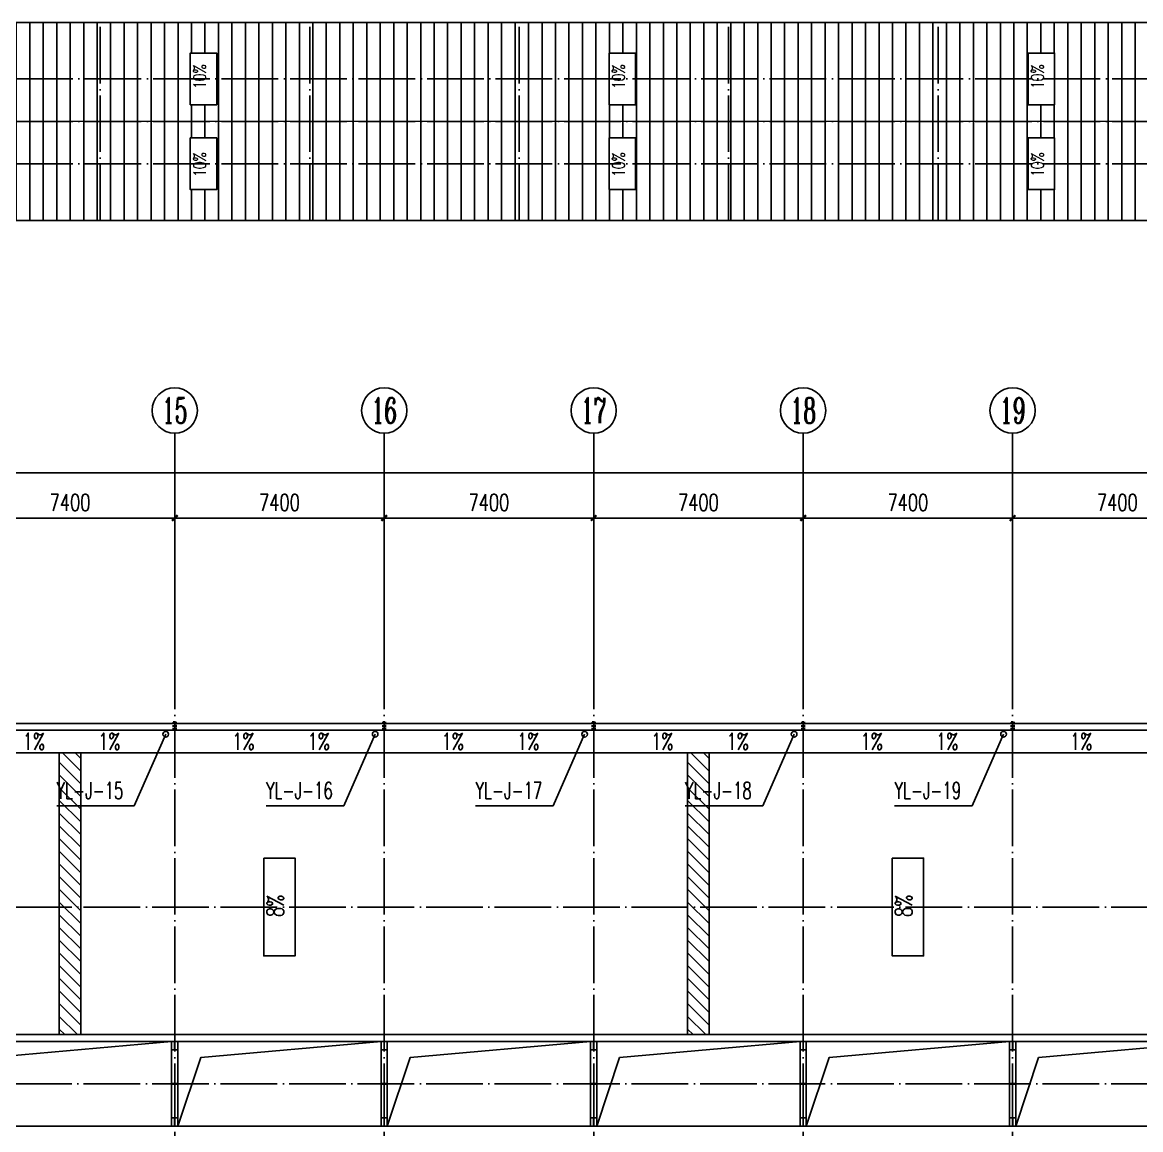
# Model space of a CAD drawing. Extents: x 13158459 to 15902229, y -1299598 to 28366.
# Drawn here: x 14014825 to 14054331, y -501363 to -462223 of the extents above; entities that cross this region are included whole.
import ezdxf
from ezdxf.enums import TextEntityAlignment as Align

# ---------------------------------------------------------------- set-up
doc = ezdxf.new("R2010")
doc.units = 0
doc.header["$LTSCALE"] = 1000
doc.header["$MEASUREMENT"] = 0
doc.linetypes.add('DASH', pattern=[0.35, 0.25, -0.1])
doc.linetypes.add('DOTE', pattern=[2.4200000000000004, 2, -0.2, 0.02, -0.2])
for name, color, linetype in [('AXIS', 3, 'Continuous'), ('AXIS_TEXT', 7, 'Continuous'), ('COLUMN', 2, 'Continuous'), ('DIM_SYMB', 3, 'Continuous'), ('DIM_雨水', 3, 'Continuous'), ('DOTE', 8, 'DOTE'), ('PUB_DIM', 3, 'Continuous'), ('PUB_TEXT', 7, 'Continuous'), ('TWT_TEXT', 7, 'Continuous'), ('VPIPE-雨水', 4, 'Continuous'), ('WALL-PARAPET', 6, 'Continuous'), ('填充', 251, 'Continuous'), ('采光带', 4, 'Continuous')]:
    doc.layers.add(name, color=color, linetype=linetype)
doc.styles.add('_TCH_AXIS', font='COMPLEX', dxfattribs={"bigfont": 'GBCBIG'})
doc.styles.add('_TCH_DIM', font='SIMPLEX', dxfattribs={"bigfont": 'GBCBIG'})
doc.styles.add('_TCH_DIM_T3', font='SIMPLEX', dxfattribs={"width": 0.7058823529411765, "bigfont": 'GBCBIG'})
doc.styles.add('_TWT_SERIAL', font='COMPLEX', dxfattribs={"width": 0.8, "height": 3, "bigfont": 'HZTXT'})
doc.styles.add('COMPLEX', font='COMPLEX')
doc.dimstyles.new('_TCH_ARCH&&200', dxfattribs={"dimtxt": 595, "dimasz": 200, "dimexe": 500, "dimexo": 600, "dimgap": 252.5, "dimtad": 1, "dimdec": 0, "dimzin": 0, "dimdsep": 46, "dimtxsty": '_TCH_DIM_T3', "dimblk": 'ARCHTICK', "dimcen": 0.09, "dimclrt": 7, "dimazin": 2, "dimtfac": 1, "dimtdec": 0, "dimtix": 1, "dimtmove": 2, "dimatfit": 3, "dimfxl": 0, "dimtolj": 1, "dimtzin": 0, "dimarcsym": 0})

# ---------------------------------------------------------------- blocks, each defined once
blk = doc.blocks.new('A$C0FCD69EC')
at = {"layer": 'COLUMN'}
blk.add_hatch(color=256, dxfattribs=at).paths.add_polyline_path([(299.999714444275, 180.0000497678993), (293.9997144443914, 180.0000497677538), (293.9997144441586, 94.00004976792843), (5.999714444275014, 94.00004976798664), (5.999714444391429, 180.0000497678702), (-0.0002855557249858975, 180.0000497678993), (-0.0002855557249858975, 4.976792843081057e-05), (5.999714444391429, 4.976781201548874e-05), (5.999714444275014, 86.0000497677247), (293.9997144445078, 86.00004976789933), (293.999714444275, 4.976769560016692e-05), (299.9997144443914, 4.976789932698011e-05)])
blk.add_lwpolyline([(299.9997144443914, 4.976789932698011e-05), (293.999714444275, 4.976766649633646e-05), (293.9997144443914, 86.00004976789933), (5.999714444391429, 86.0000497676665), (5.999714444391429, 4.976778291165829e-05), (-0.0002855556085705757, 4.976789932698011e-05), (-0.0002855556085705757, 180.0000497678993), (5.999714444391429, 180.0000497678993), (5.999714444391429, 94.00004976801574), (293.9997144443914, 94.00004976789933), (293.9997144443914, 180.0000497677829), (299.9997144443914, 180.0000497678993)], close=True, dxfattribs=at)
blk = doc.blocks.new('A$C22C4548D')
blk.add_line((0.0004046472022309899, 9.999955800594762), (300.0004046472022, 9.999955800594762))
blk.add_lwpolyline([(30.00040464720223, 19.99995580059476), (270.0004046472022, 19.99995580059476), (270.0004046472022, -4.419940523803234e-05), (30.00040464720223, -4.419940523803234e-05)], close=True)
blk = doc.blocks.new('_AXISO')
blk.add_circle((0, 0), 0.5)
at = {"layer": 'AXIS_TEXT', "style": 'COMPLEX', "width": 1.041666666666667}
blk.add_attdef('A', text='', height=0.56, dxfattribs=at).set_placement((-0.25, -0.28), (0.25, -0.28), align=Align.FIT)
blk = doc.blocks.new('_ArchTick')
at = {"color": 0, "linetype": 'ByBlock', "const_width": 0.4}
blk.add_lwpolyline([(-0.5, -0.5), (0.5, 0.5)], dxfattribs=at)
blk = doc.blocks.new('*D310')
at = {"layer": 'AXIS', "color": 0, "lineweight": -2}
for p, q in [((13916367.97687772, -484143.0729510067), (13916367.97687772, -477643.0729510067)), ((14079647.97687772, -484143.0729510067), (14079647.97687772, -477643.0729510067)), ((13916367.97687772, -478143.0729510067), (14079647.97687772, -478143.0729510067))]:
    blk.add_line(p, q, dxfattribs=at)
at = {"layer": 'Defpoints', "color": 0}
for p in [(14079647.97687772, -478143.0729510067), (13916367.97687772, -484743.0729510067), (14079647.97687772, -484743.0729510067)]:
    blk.add_point(p, dxfattribs=at)
at = {"layer": 'AXIS', "color": 0, "lineweight": -2, "xscale": 200, "yscale": 200, "zscale": 200, "rotation": 180}
blk.add_blockref('_ArchTick', (13916367.97687772, -478143.0729510067), dxfattribs=at)
at = {"layer": 'AXIS', "color": 0, "lineweight": -2, "xscale": 200, "yscale": 200, "zscale": 200}
blk.add_blockref('_ArchTick', (14079647.97687772, -478143.0729510067), dxfattribs=at)
at = {"layer": 'AXIS', "color": 7, "insert": (13998007.97687772, -477593.0729510067), "char_height": 595, "attachment_point": 5, "style": '_TCH_DIM_T3'}
blk.add_mtext('\\A1;163280', dxfattribs=at)
blk = doc.blocks.new('*D325')
at = {"layer": 'AXIS', "color": 0, "lineweight": -2}
for p, q in [((14012807.97687771, -484143.0729510067), (14012807.97687771, -479243.0729510067)), ((14020207.97687771, -484143.0729510067), (14020207.97687771, -479243.0729510067)), ((14012807.97687771, -479743.0729510067), (14020207.97687771, -479743.0729510067))]:
    blk.add_line(p, q, dxfattribs=at)
at = {"layer": 'Defpoints', "color": 0}
for p in [(14020207.97687771, -479743.0729510067), (14012807.97687771, -484743.0729510067), (14020207.97687771, -484743.0729510067)]:
    blk.add_point(p, dxfattribs=at)
at = {"layer": 'AXIS', "color": 0, "lineweight": -2, "xscale": 200, "yscale": 200, "zscale": 200, "rotation": 180}
blk.add_blockref('_ArchTick', (14012807.97687771, -479743.0729510067), dxfattribs=at)
at = {"layer": 'AXIS', "color": 0, "lineweight": -2, "xscale": 200, "yscale": 200, "zscale": 200}
blk.add_blockref('_ArchTick', (14020207.97687771, -479743.0729510067), dxfattribs=at)
at = {"layer": 'AXIS', "color": 7, "insert": (14016507.97687771, -479193.0729510067), "char_height": 595, "attachment_point": 5, "style": '_TCH_DIM_T3'}
blk.add_mtext('\\A1;7400', dxfattribs=at)
blk = doc.blocks.new('*D326')
at = {"layer": 'AXIS', "color": 0, "lineweight": -2}
for p, q in [((14020207.97687771, -484143.0729510067), (14020207.97687771, -479243.0729510067)), ((14027607.97687771, -484143.0729510067), (14027607.97687771, -479243.0729510067)), ((14020207.97687771, -479743.0729510067), (14027607.97687771, -479743.0729510067))]:
    blk.add_line(p, q, dxfattribs=at)
at = {"layer": 'Defpoints', "color": 0}
for p in [(14027607.97687771, -479743.0729510067), (14020207.97687771, -484743.0729510067), (14027607.97687771, -484743.0729510067)]:
    blk.add_point(p, dxfattribs=at)
at = {"layer": 'AXIS', "color": 0, "lineweight": -2, "xscale": 200, "yscale": 200, "zscale": 200, "rotation": 180}
blk.add_blockref('_ArchTick', (14020207.97687771, -479743.0729510067), dxfattribs=at)
at = {"layer": 'AXIS', "color": 0, "lineweight": -2, "xscale": 200, "yscale": 200, "zscale": 200}
blk.add_blockref('_ArchTick', (14027607.97687771, -479743.0729510067), dxfattribs=at)
at = {"layer": 'AXIS', "color": 7, "insert": (14023907.97687771, -479193.0729510067), "char_height": 595, "attachment_point": 5, "style": '_TCH_DIM_T3'}
blk.add_mtext('\\A1;7400', dxfattribs=at)
blk = doc.blocks.new('*D327')
at = {"layer": 'AXIS', "color": 0, "lineweight": -2}
for p, q in [((14027607.97687771, -484143.0729510067), (14027607.97687771, -479243.0729510067)), ((14035007.97687771, -484143.0729510067), (14035007.97687771, -479243.0729510067)), ((14027607.97687771, -479743.0729510067), (14035007.97687771, -479743.0729510067))]:
    blk.add_line(p, q, dxfattribs=at)
at = {"layer": 'Defpoints', "color": 0}
for p in [(14035007.97687771, -479743.0729510067), (14027607.97687771, -484743.0729510067), (14035007.97687771, -484743.0729510067)]:
    blk.add_point(p, dxfattribs=at)
at = {"layer": 'AXIS', "color": 0, "lineweight": -2, "xscale": 200, "yscale": 200, "zscale": 200, "rotation": 180}
blk.add_blockref('_ArchTick', (14027607.97687771, -479743.0729510067), dxfattribs=at)
at = {"layer": 'AXIS', "color": 0, "lineweight": -2, "xscale": 200, "yscale": 200, "zscale": 200}
blk.add_blockref('_ArchTick', (14035007.97687771, -479743.0729510067), dxfattribs=at)
at = {"layer": 'AXIS', "color": 7, "insert": (14031307.97687771, -479193.0729510067), "char_height": 595, "attachment_point": 5, "style": '_TCH_DIM_T3'}
blk.add_mtext('\\A1;7400', dxfattribs=at)
blk = doc.blocks.new('*D328')
at = {"layer": 'AXIS', "color": 0, "lineweight": -2}
for p, q in [((14035007.97687771, -484143.0729510067), (14035007.97687771, -479243.0729510067)), ((14042407.97687771, -484143.0729510067), (14042407.97687771, -479243.0729510067)), ((14035007.97687771, -479743.0729510067), (14042407.97687771, -479743.0729510067))]:
    blk.add_line(p, q, dxfattribs=at)
at = {"layer": 'Defpoints', "color": 0}
for p in [(14042407.97687771, -479743.0729510067), (14035007.97687771, -484743.0729510067), (14042407.97687771, -484743.0729510067)]:
    blk.add_point(p, dxfattribs=at)
at = {"layer": 'AXIS', "color": 0, "lineweight": -2, "xscale": 200, "yscale": 200, "zscale": 200, "rotation": 180}
blk.add_blockref('_ArchTick', (14035007.97687771, -479743.0729510067), dxfattribs=at)
at = {"layer": 'AXIS', "color": 0, "lineweight": -2, "xscale": 200, "yscale": 200, "zscale": 200}
blk.add_blockref('_ArchTick', (14042407.97687771, -479743.0729510067), dxfattribs=at)
at = {"layer": 'AXIS', "color": 7, "insert": (14038707.97687771, -479193.0729510067), "char_height": 595, "attachment_point": 5, "style": '_TCH_DIM_T3'}
blk.add_mtext('\\A1;7400', dxfattribs=at)
blk = doc.blocks.new('*D329')
at = {"layer": 'AXIS', "color": 0, "lineweight": -2}
for p, q in [((14042407.97687771, -484143.0729510067), (14042407.97687771, -479243.0729510067)), ((14049807.97687771, -484143.0729510067), (14049807.97687771, -479243.0729510067)), ((14042407.97687771, -479743.0729510067), (14049807.97687771, -479743.0729510067))]:
    blk.add_line(p, q, dxfattribs=at)
at = {"layer": 'Defpoints', "color": 0}
for p in [(14049807.97687771, -479743.0729510067), (14042407.97687771, -484743.0729510067), (14049807.97687771, -484743.0729510067)]:
    blk.add_point(p, dxfattribs=at)
at = {"layer": 'AXIS', "color": 0, "lineweight": -2, "xscale": 200, "yscale": 200, "zscale": 200, "rotation": 180}
blk.add_blockref('_ArchTick', (14042407.97687771, -479743.0729510067), dxfattribs=at)
at = {"layer": 'AXIS', "color": 0, "lineweight": -2, "xscale": 200, "yscale": 200, "zscale": 200}
blk.add_blockref('_ArchTick', (14049807.97687771, -479743.0729510067), dxfattribs=at)
at = {"layer": 'AXIS', "color": 7, "insert": (14046107.97687771, -479193.0729510067), "char_height": 595, "attachment_point": 5, "style": '_TCH_DIM_T3'}
blk.add_mtext('\\A1;7400', dxfattribs=at)
blk = doc.blocks.new('*D330')
at = {"layer": 'AXIS', "color": 0, "lineweight": -2}
for p, q in [((14049807.97687771, -484143.0729510067), (14049807.97687771, -479243.0729510067)), ((14057207.97687771, -484143.0729510067), (14057207.97687771, -479243.0729510067)), ((14049807.97687771, -479743.0729510067), (14057207.97687771, -479743.0729510067))]:
    blk.add_line(p, q, dxfattribs=at)
at = {"layer": 'Defpoints', "color": 0}
for p in [(14057207.97687771, -479743.0729510067), (14049807.97687771, -484743.0729510067), (14057207.97687771, -484743.0729510067)]:
    blk.add_point(p, dxfattribs=at)
at = {"layer": 'AXIS', "color": 0, "lineweight": -2, "xscale": 200, "yscale": 200, "zscale": 200, "rotation": 180}
blk.add_blockref('_ArchTick', (14049807.97687771, -479743.0729510067), dxfattribs=at)
at = {"layer": 'AXIS', "color": 0, "lineweight": -2, "xscale": 200, "yscale": 200, "zscale": 200}
blk.add_blockref('_ArchTick', (14057207.97687771, -479743.0729510067), dxfattribs=at)
at = {"layer": 'AXIS', "color": 7, "insert": (14053507.97687771, -479193.0729510067), "char_height": 595, "attachment_point": 5, "style": '_TCH_DIM_T3'}
blk.add_mtext('\\A1;7400', dxfattribs=at)

msp = doc.modelspace()

# ---------------------------------------------------------------- hatches: boundary and pattern name
at = {"layer": '填充', "ltscale": 0.5}
h = msp.add_hatch(dxfattribs=at)
h.set_pattern_fill('ANSI31', color=256, scale=300, angle=45, style=0)
h.set_pattern_definition([(90, (0, 0), (-476.25, 8.526512829121202e-14), [])])
h.paths.add_polyline_path([(14077105.02399006, -462222.9080084783), (13928445.02399006, -462222.9080084783), (13928445.02399006, -465722.9080084783), (14077105.02399006, -465722.9080084783)])
h.paths.add_polyline_path([(13977291.52399007, -465135.4080084823), (13976358.52399007, -465135.4080084823), (13976358.52399007, -463310.4080084823), (13977291.52399007, -463310.4080084823)], flags=16)
h.paths.add_polyline_path([(13991158.52399006, -463310.4080084823), (13992091.52399006, -463310.4080084823), (13992091.52399006, -465135.4080084823), (13991158.52399006, -465135.4080084823)], flags=16)
h.paths.add_polyline_path([(13962491.52399007, -465135.4080084823), (13961558.52399007, -465135.4080084823), (13961558.52399007, -463310.4080084823), (13962491.52399007, -463310.4080084823)], flags=16)
h.paths.add_polyline_path([(14005958.52399006, -463310.4080084823), (14006891.52399006, -463310.4080084823), (14006891.52399006, -465135.4080084823), (14005958.52399006, -465135.4080084823)], flags=16)
h.paths.add_polyline_path([(13947691.52399007, -465135.4080084823), (13946758.52399007, -465135.4080084823), (13946758.52399007, -463310.4080084823), (13947691.52399007, -463310.4080084823)], flags=16)
h.paths.add_polyline_path([(14020758.52399007, -463310.4080084823), (14021691.52399007, -463310.4080084823), (14021691.52399007, -465135.4080084823), (14020758.52399007, -465135.4080084823)], flags=16)
h.paths.add_polyline_path([(13932891.52399007, -465135.4080084823), (13931958.52399007, -465135.4080084823), (13931958.52399007, -463310.4080084823), (13932891.52399007, -463310.4080084823)], flags=16)
h.paths.add_polyline_path([(14035558.52399007, -463310.4080084823), (14036491.52399007, -463310.4080084823), (14036491.52399007, -465135.4080084823), (14035558.52399007, -465135.4080084823)], flags=16)
h.paths.add_polyline_path([(14050358.52399006, -463310.4080084823), (14051291.52399006, -463310.4080084823), (14051291.52399006, -465135.4080084823), (14050358.52399006, -465135.4080084823)], flags=16)
h.paths.add_polyline_path([(14065158.52399006, -463310.4080084823), (14066091.52399006, -463310.4080084823), (14066091.52399006, -465135.4080084823), (14065158.52399006, -465135.4080084823)], flags=16)
h.paths.add_polyline_path([(14077105.02399006, -465722.9080084783), (13928445.02399006, -465722.9080084783), (13928445.02399006, -469222.9080084783), (14077105.02399006, -469222.9080084783)])
h.paths.add_polyline_path([(13977291.52399007, -468135.4080084292), (13976358.52399007, -468135.4080084292), (13976358.52399007, -466310.4080084292), (13977291.52399007, -466310.4080084292)], flags=16)
h.paths.add_polyline_path([(13991158.52399006, -466310.4080084292), (13992091.52399006, -466310.4080084292), (13992091.52399006, -468135.4080084292), (13991158.52399006, -468135.4080084292)], flags=16)
h.paths.add_polyline_path([(13962491.52399007, -468135.4080084292), (13961558.52399007, -468135.4080084292), (13961558.52399007, -466310.4080084292), (13962491.52399007, -466310.4080084292)], flags=16)
h.paths.add_polyline_path([(14005958.52399006, -466310.4080084292), (14006891.52399006, -466310.4080084292), (14006891.52399006, -468135.4080084292), (14005958.52399006, -468135.4080084292)], flags=16)
h.paths.add_polyline_path([(13947691.52399007, -468135.4080084292), (13946758.52399007, -468135.4080084292), (13946758.52399007, -466310.4080084292), (13947691.52399007, -466310.4080084292)], flags=16)
h.paths.add_polyline_path([(14020758.52399007, -466310.4080084292), (14021691.52399007, -466310.4080084292), (14021691.52399007, -468135.4080084292), (14020758.52399007, -468135.4080084292)], flags=16)
h.paths.add_polyline_path([(13932891.52399007, -468135.4080084292), (13931958.52399007, -468135.4080084292), (13931958.52399007, -466310.4080084292), (13932891.52399007, -466310.4080084292)], flags=16)
h.paths.add_polyline_path([(14035558.52399007, -466310.4080084292), (14036491.52399007, -466310.4080084292), (14036491.52399007, -468135.4080084292), (14035558.52399007, -468135.4080084292)], flags=16)
h.paths.add_polyline_path([(14050358.52399006, -466310.4080084292), (14051291.52399006, -466310.4080084292), (14051291.52399006, -468135.4080084292), (14050358.52399006, -468135.4080084292)], flags=16)
h.paths.add_polyline_path([(14065158.52399006, -466310.4080084292), (14066091.52399006, -466310.4080084292), (14066091.52399006, -468135.4080084292), (14065158.52399006, -468135.4080084292)], flags=16)
h.paths.add_polyline_path([(13977023.54460426, -464685.4705084839), (13977023.54460426, -463652.3455084839), (13976354.16960426, -463652.3455084856), (13976354.16960426, -464685.4705084856)], flags=24)
h.paths.add_polyline_path([(13962223.54460426, -464685.4705084839), (13962223.54460426, -463652.3455084839), (13961554.16960426, -463652.3455084856), (13961554.16960426, -464685.4705084856)], flags=24)
h.paths.add_polyline_path([(13991823.54460425, -464685.4705084839), (13991823.54460425, -463652.3455084839), (13991154.16960425, -463652.3455084856), (13991154.16960425, -464685.4705084856)], flags=24)
h.paths.add_polyline_path([(14006623.54460426, -464685.4705084839), (14006623.54460425, -463652.3455084839), (14005954.16960425, -463652.3455084856), (14005954.16960426, -464685.4705084856)], flags=24)
h.paths.add_polyline_path([(13977023.54460426, -467793.4705084267), (13977023.54460426, -466760.3455084267), (13976354.16960426, -466760.345508425), (13976354.16960426, -467793.470508425)], flags=24)
h.paths.add_polyline_path([(13962223.54460425, -467793.4705084267), (13962223.54460426, -466760.3455084267), (13961554.16960426, -466760.345508425), (13961554.16960425, -467793.470508425)], flags=24)
h.paths.add_polyline_path([(13991823.54460425, -467793.4705084267), (13991823.54460425, -466760.3455084267), (13991154.16960425, -466760.345508425), (13991154.16960425, -467793.470508425)], flags=24)
h.paths.add_polyline_path([(14006623.54460425, -467793.4705084267), (14006623.54460425, -466760.3455084267), (14005954.16960425, -466760.345508425), (14005954.16960425, -467793.470508425)], flags=24)
at = {"layer": '采光带'}
h = msp.add_hatch(dxfattribs=at)
h.set_pattern_fill('ANSI31', color=8, scale=200, style=0)
h.set_pattern_definition([(315, (4969939.135873653, -722835.2449354457), (-224.5064030267288, -224.5064030267288), [])])
h.paths.add_polyline_path([(14016887.97687771, -488043.0729510079), (14016887.97687771, -498003.0729510344), (14016127.97687771, -498003.0729510344), (14016127.97687771, -488043.0729510079)])
h = msp.add_hatch(dxfattribs=at)
h.set_pattern_fill('ANSI31', color=8, scale=200, style=0)
h.set_pattern_definition([(315, (4992139.135873653, -722835.2449354457), (-224.5064030267288, -224.5064030267288), [])])
h.paths.add_polyline_path([(14039087.97687771, -488043.0729510079), (14039087.97687771, -498003.0729510344), (14038327.97687771, -498003.0729510344), (14038327.97687771, -488043.0729510079)])

# ---------------------------------------------------------------- linework, layer by layer
at = {"ltscale": 0.5}
msp.add_line((13916607.97687771, -488043.0729510072), (14079407.97687771, -488043.0729510065), dxfattribs=at)
for points in [[(13928445.02399006, -469222.9080084783), (14077105.02399006, -469222.9080084783), (14077105.02399006, -462222.9080084783), (13928445.02399006, -462222.9080084783)], [(14023354.04857262, -491764.571485016), (14024461.90518281, -491764.571485016), (14024461.90518281, -495221.5744169974), (14023354.04857262, -495221.5744169974)], [(14045554.04857262, -491764.571485016), (14046661.90518281, -491764.571485016), (14046661.90518281, -495221.5744169974), (14045554.04857262, -495221.5744169974)], [(14020097.97687771, -501243.0729510067), (14020097.97687771, -498243.0729510318), (14020317.97687771, -498243.0729510318), (14020317.97687771, -501243.0729510067)], [(14027497.97687771, -501243.0729510067), (14027497.97687771, -498243.0729510318), (14027717.97687771, -498243.0729510318), (14027717.97687771, -501243.0729510067)], [(14034897.97687771, -501243.0729510067), (14034897.97687771, -498243.0729510318), (14035117.97687771, -498243.0729510318), (14035117.97687771, -501243.0729510067)], [(14042297.97687771, -501243.0729510067), (14042297.97687771, -498243.0729510318), (14042517.97687771, -498243.0729510318), (14042517.97687771, -501243.0729510067)], [(14049697.97687771, -501243.0729510067), (14049697.97687771, -498243.0729510318), (14049917.97687771, -498243.0729510318), (14049917.97687771, -501243.0729510067)]]:
    msp.add_lwpolyline(points, close=True)
for points in [[(14021691.52399007, -465135.4080084823), (14020758.52399007, -465135.4080084823), (14020758.52399007, -463310.4080084823), (14021691.52399007, -463310.4080084823)], [(14036491.52399007, -465135.4080084823), (14035558.52399007, -465135.4080084823), (14035558.52399007, -463310.4080084823), (14036491.52399007, -463310.4080084823)], [(14051291.52399006, -465135.4080084823), (14050358.52399006, -465135.4080084823), (14050358.52399006, -463310.4080084823), (14051291.52399006, -463310.4080084823)], [(14021691.52399007, -466310.4080084292), (14020758.52399007, -466310.4080084292), (14020758.52399007, -468135.4080084292), (14021691.52399007, -468135.4080084292)], [(14036491.52399007, -466310.4080084292), (14035558.52399007, -466310.4080084292), (14035558.52399007, -468135.4080084292), (14036491.52399007, -468135.4080084292)], [(14051291.52399006, -466310.4080084292), (14050358.52399006, -466310.4080084292), (14050358.52399006, -468135.4080084292), (14051291.52399006, -468135.4080084292)], [(13916367.97687771, -487003.0729510067), (14079647.97687771, -487003.0729510067), (14079647.97687771, -537483.0729510067), (13916367.97687771, -537483.0729510067)], [(13916607.97687771, -487243.0729510067), (14079407.97687771, -487243.0729510067), (14079407.97687771, -537243.0729510067), (13916607.97687771, -537243.0729510067)]]:
    msp.add_lwpolyline(points, close=True, dxfattribs=at)
at = {"ltscale": 0.5, "const_width": 50}
msp.add_lwpolyline([(13928445.02399006, -465722.9080084783), (14077105.02399006, -465722.9080084783)], dxfattribs=at)
at = {"linetype": 'DASH', "ltscale": 0.3}
for points in [[(14020257.97687771, -487243.0729510074), (14020157.97687771, -487243.0729510076), (14020157.97687771, -486943.0729510076), (14020257.97687771, -486943.0729510074)], [(14027657.97687771, -487243.0729510074), (14027557.97687771, -487243.0729510076), (14027557.97687771, -486943.0729510076), (14027657.97687771, -486943.0729510074)], [(14035057.97687771, -487243.0729510074), (14034957.97687771, -487243.0729510076), (14034957.97687771, -486943.0729510076), (14035057.97687771, -486943.0729510074)], [(14042457.97687771, -487243.0729510074), (14042357.97687771, -487243.0729510076), (14042357.97687771, -486943.0729510076), (14042457.97687771, -486943.0729510074)], [(14049857.97687771, -487243.0729510074), (14049757.97687771, -487243.0729510076), (14049757.97687771, -486943.0729510076), (14049857.97687771, -486943.0729510074)]]:
    msp.add_lwpolyline(points, close=True, dxfattribs=at)
for points in [[(14020097.97687771, -498243.0729510318), (14013723.91033332, -498813.7456850566), (14012917.97687771, -501243.0732106345)], [(14027497.97687771, -498243.0729510318), (14021123.91033332, -498813.7456850566), (14020317.97687771, -501243.0732106345)], [(14034897.97687771, -498243.0729510318), (14028523.91033332, -498813.7456850566), (14027717.97687771, -501243.0732106345)], [(14042297.97687771, -498243.0729510318), (14035923.91033332, -498813.7456850566), (14035117.97687771, -501243.0732106345)], [(14049697.97687771, -498243.0729510318), (14043323.91033332, -498813.7456850566), (14042517.97687771, -501243.0732106345)], [(14057097.97687771, -498243.0729510318), (14050723.91033332, -498813.7456850566), (14049917.97687771, -501243.0732106345)]]:
    msp.add_lwpolyline(points)
at = {"layer": 'AXIS'}
for p, q in [((14020207.97687771, -484743.0729510067), (14020207.97687771, -476743.0729510067)), ((14027607.97687771, -484743.0729510067), (14027607.97687771, -476743.0729510067)), ((14035007.97687771, -484743.0729510067), (14035007.97687771, -476743.0729510067)), ((14042407.97687771, -484743.0729510067), (14042407.97687771, -476743.0729510067)), ((14049807.97687771, -484743.0729510067), (14049807.97687771, -476743.0729510067))]:
    msp.add_line(p, q, dxfattribs=at)
at = {"layer": 'DIM_SYMB'}
for points in [[(14021469.48210426, -464918.908008486, 0, 0, 0), (14021469.48210426, -463868.9080084823, 120, 0, 0), (14021469.48210425, -463418.9080084823, 0, 0, 0)], [(14036269.48210426, -464918.908008486, 0, 0, 0), (14036269.48210426, -463868.9080084823, 120, 0, 0), (14036269.48210425, -463418.9080084823, 0, 0, 0)], [(14051069.48210426, -464918.908008486, 0, 0, 0), (14051069.48210425, -463868.9080084823, 120, 0, 0), (14051069.48210425, -463418.9080084823, 0, 0, 0)], [(14021469.48210426, -466526.9080084255, 0, 0, 0), (14021469.48210426, -467576.9080084292, 120, 0, 0), (14021469.48210425, -468026.9080084292, 0, 0, 0)], [(14036269.48210426, -466526.9080084255, 0, 0, 0), (14036269.48210426, -467576.9080084292, 120, 0, 0), (14036269.48210425, -468026.9080084292, 0, 0, 0)], [(14051069.48210426, -466526.9080084255, 0, 0, 0), (14051069.48210425, -467576.9080084292, 120, 0, 0), (14051069.48210425, -468026.9080084292, 0, 0, 0)], [(14018390.39612624, -487643.0729510074, 0, 0, 0), (14019305.30122294, -487643.0729510074, 160, 0, 0), (14019905.30122294, -487643.0729510074, 0, 0, 0)], [(14022025.56431443, -487643.0729510074, 0, 0, 0), (14021110.65921774, -487643.0729510074, 160, 0, 0), (14020510.65921774, -487643.0729510074, 0, 0, 0)], [(14025790.39612624, -487643.0729510074, 0, 0, 0), (14026705.30122294, -487643.0729510074, 160, 0, 0), (14027305.30122294, -487643.0729510074, 0, 0, 0)], [(14029425.56431443, -487643.0729510074, 0, 0, 0), (14028510.65921774, -487643.0729510074, 160, 0, 0), (14027910.65921774, -487643.0729510074, 0, 0, 0)], [(14033190.39612624, -487643.0729510074, 0, 0, 0), (14034105.30122294, -487643.0729510074, 160, 0, 0), (14034705.30122294, -487643.0729510074, 0, 0, 0)], [(14036825.56431443, -487643.0729510074, 0, 0, 0), (14035910.65921774, -487643.0729510074, 160, 0, 0), (14035310.65921774, -487643.0729510074, 0, 0, 0)], [(14040590.39612624, -487643.0729510074, 0, 0, 0), (14041505.30122294, -487643.0729510074, 160, 0, 0), (14042105.30122294, -487643.0729510074, 0, 0, 0)], [(14044225.56431443, -487643.0729510074, 0, 0, 0), (14043310.65921774, -487643.0729510074, 160, 0, 0), (14042710.65921774, -487643.0729510074, 0, 0, 0)], [(14047990.39612624, -487643.0729510074, 0, 0, 0), (14048905.30122294, -487643.0729510074, 160, 0, 0), (14049505.30122294, -487643.0729510074, 0, 0, 0)], [(14051625.56431443, -487643.0729510074, 0, 0, 0), (14050710.65921774, -487643.0729510074, 160, 0, 0), (14050110.65921774, -487643.0729510074, 0, 0, 0)]]:
    msp.add_lwpolyline(points, format="xyseb", dxfattribs=at)
at = {"layer": 'DIM_雨水'}
for p, q in [((14019888.44922689, -487387.1305544805), (14018778.3548545, -489915.4953056631)), ((14027288.44922689, -487387.1305544897), (14026178.3548545, -489915.4953056722)), ((14034688.44922689, -487387.1305544988), (14033578.3548545, -489915.4953056814)), ((14042088.44922689, -487387.130554508), (14040978.3548545, -489915.4953056906)), ((14049488.44922689, -487387.1305545171), (14048378.3548545, -489915.4953056996)), ((14018778.3548545, -489915.4953056631), (14016037.50389175, -489915.4953056631)), ((14026178.3548545, -489915.4953056722), (14023437.50389175, -489915.4953056722)), ((14033578.3548545, -489915.4953056814), (14030837.50389175, -489915.4953056814)), ((14040978.3548545, -489915.4953056906), (14038237.50389175, -489915.4953056906)), ((14048378.3548545, -489915.4953056996), (14045637.50389175, -489915.4953056996))]:
    msp.add_line(p, q, dxfattribs=at)
at = {"layer": 'DOTE'}
for p, q in [((14017575.02399006, -469222.9080084783), (14017575.02399006, -462222.9080084783)), ((14024975.02399006, -469222.9080084783), (14024975.02399006, -462222.9080084783)), ((14032375.02399006, -469222.9080084783), (14032375.02399006, -462222.9080084783)), ((14039775.02399006, -469222.9080084783), (14039775.02399006, -462222.9080084783)), ((14047175.02399006, -469222.9080084783), (14047175.02399006, -462222.9080084783)), ((14077105.02399006, -464222.9080084823), (13928445.02399006, -464222.9080084823)), ((14077105.02399006, -465722.9080084558), (13928445.02399006, -465722.9080084558)), ((14077105.02399006, -467222.9080084802), (13928445.02399006, -467222.9080084802)), ((14020207.97687771, -539743.0729510067), (14020207.97687771, -484743.0729510067)), ((14027607.97687771, -539743.0729510067), (14027607.97687771, -484743.0729510067)), ((14035007.97687771, -539743.0729510067), (14035007.97687771, -484743.0729510067)), ((14042407.97687771, -539743.0729510067), (14042407.97687771, -484743.0729510067)), ((14049807.97687771, -539743.0729510067), (14049807.97687771, -484743.0729510067)), ((14081907.97687771, -487243.0729510067), (13914107.97687771, -487243.0729510067)), ((14081907.97687771, -493493.0729510067), (13914107.97687771, -493493.0729510067)), ((14081907.97687771, -498243.0729510332), (13914107.97687771, -498243.0729510332)), ((14081907.97687771, -499743.0729510067), (13914107.97687771, -499743.0729510067)), ((14081907.97687771, -501243.0729510312), (13914107.97687771, -501243.0729510312))]:
    msp.add_line(p, q, dxfattribs=at)
at = {"layer": 'PUB_DIM'}
for points in [[(14024270.19745778, -494718.0729510062, 0, 0, 0), (14024270.19745778, -492818.0729510062, 160, 0, 0), (14024270.19745778, -492218.0729510062, 0, 0, 0)], [(14046470.19745778, -494718.0729510062, 0, 0, 0), (14046470.19745778, -492818.0729510062, 160, 0, 0), (14046470.19745778, -492218.0729510062, 0, 0, 0)]]:
    msp.add_lwpolyline(points, format="xyseb", dxfattribs=at)
at = {"layer": 'VPIPE-雨水', "linetype": 'Continuous'}
for centre in [(14019888.44922689, -487387.1305544805), (14027288.44922689, -487387.1305544897), (14034688.44922689, -487387.1305544988), (14042088.44922689, -487387.130554508), (14049488.44922689, -487387.1305545171)]:
    msp.add_circle(centre, 100, dxfattribs=at)
at = {"layer": 'WALL-PARAPET'}
for p, q in [((14072097.97687798, -498003.0729510288), (13923917.97687768, -498003.0729510291)), ((14072097.97687744, -498243.0729510353), (13923917.97687801, -498243.0729510356)), ((14072097.97687744, -501243.072951027), (13923917.97687801, -501243.0729510267))]:
    msp.add_line(p, q, dxfattribs=at)
at = {"layer": '采光带', "color": 8}
for points in [[(14016887.97687771, -488043.0729510079), (14016887.97687771, -498003.0729510344), (14016127.97687771, -498003.0729510344), (14016127.97687771, -488043.0729510079)], [(14039087.97687771, -488043.0729510079), (14039087.97687771, -498003.0729510344), (14038327.97687771, -498003.0729510344), (14038327.97687771, -488043.0729510079)]]:
    msp.add_lwpolyline(points, close=True, dxfattribs=at)

# ---------------------------------------------------------------- block references
for p in [(14020053.88112025, -499753.0729068073), (14027453.88112025, -499753.0729068073), (14034853.88112025, -499753.0729068073), (14042253.88112025, -499753.0729068073), (14049653.88112025, -499753.0729068073)]:
    msp.add_blockref('A$C22C4548D', p)
at = {"layer": 'AXIS'}
ref = msp.add_blockref('_AXISO', (14020207.97687771, -475943.0729510067), dxfattribs=dict(at, xscale=1600, yscale=1600, zscale=1600))
ref.add_attrib('A', '15', dxfattribs={"layer": 'AXIS_TEXT', "ltscale": 0.5, "height": 905.0966799187809, "style": '_TCH_AXIS', "width": 0.7241379310342326}).set_placement((14019755.42853775, -476395.6212909661), (14020660.52521767, -476395.6212909661), align=Align.FIT)
ref = msp.add_blockref('_AXISO', (14027607.97687771, -475943.0729510067), dxfattribs=dict(at, xscale=1600, yscale=1600, zscale=1600))
ref.add_attrib('A', '16', dxfattribs={"layer": 'AXIS_TEXT', "ltscale": 0.5, "height": 905.0966799187809, "style": '_TCH_AXIS', "width": 0.7241379310342323}).set_placement((14027155.42853775, -476395.6212909661), (14028060.52521767, -476395.6212909661), align=Align.FIT)
ref = msp.add_blockref('_AXISO', (14035007.97687771, -475943.0729510067), dxfattribs=dict(at, xscale=1600, yscale=1600, zscale=1600))
ref.add_attrib('A', '17', dxfattribs={"layer": 'AXIS_TEXT', "ltscale": 0.5, "height": 905.0966799187809, "style": '_TCH_AXIS', "width": 0.7241379310342325}).set_placement((14034555.42853775, -476395.6212909661), (14035460.52521767, -476395.6212909661), align=Align.FIT)
ref = msp.add_blockref('_AXISO', (14042407.97687771, -475943.0729510067), dxfattribs=dict(at, xscale=1600, yscale=1600, zscale=1600))
ref.add_attrib('A', '18', dxfattribs={"layer": 'AXIS_TEXT', "ltscale": 0.5, "height": 905.0966799187809, "style": '_TCH_AXIS', "width": 0.7241379310342325}).set_placement((14041955.42853775, -476395.6212909661), (14042860.52521767, -476395.6212909661), align=Align.FIT)
ref = msp.add_blockref('_AXISO', (14049807.97687771, -475943.0729510067), dxfattribs=dict(at, xscale=1600, yscale=1600, zscale=1600))
ref.add_attrib('A', '19', dxfattribs={"layer": 'AXIS_TEXT', "ltscale": 0.5, "height": 905.0966799187809, "style": '_TCH_AXIS', "width": 0.7241379310342323}).set_placement((14049355.42853775, -476395.6212909661), (14050260.52521767, -476395.6212909661), align=Align.FIT)
at = {"layer": 'COLUMN', "xscale": -1, "rotation": 270}
for p in [(14020117.97682794, -498543.0726654734), (14027517.97682794, -498543.0726654734), (14034917.97682794, -498543.0726654734), (14042317.97682794, -498543.0726654734), (14049717.97682794, -498543.0726654734), (14020117.97682794, -501243.0726654483), (14027517.97682794, -501243.0726654483), (14034917.97682794, -501243.0726654483), (14042317.97682794, -501243.0726654483), (14049717.97682794, -501243.0726654483)]:
    msp.add_blockref('A$C0FCD69EC', p, dxfattribs=at)

# ---------------------------------------------------------------- texts
at = {"layer": 'PUB_TEXT', "style": '_TCH_DIM', "width": 0.7058823529411765}
for s, height, rotation, p in [('10%%%', 446.25, 90.00000000014231, (14021311.98210426, -464573.9080084842)), ('10%%%', 446.25, 90.00000000014231, (14036111.98210426, -464573.9080084842)), ('10%%%', 446.25, 90.00000000014231, (14050911.98210425, -464573.9080084842)), ('10%%%', 446.25, 89.9999999998577, (14021311.98210426, -467681.9080084264)), ('10%%%', 446.25, 89.9999999998577, (14036111.98210426, -467681.9080084264)), ('10%%%', 446.25, 89.9999999998577, (14050911.98210425, -467681.9080084264)), ('8%', 595, 90, (14024060.19745778, -493848.0729510058)), ('8%', 595, 90, (14046260.19745778, -493848.0729510058))]:
    msp.add_text(s, height=height, rotation=rotation, dxfattribs=at).set_placement(p)
for p in [(14014835.56431443, -487940.5729510074), (14017500.39612624, -487940.5729510074), (14022235.56431443, -487940.5729510074), (14024900.39612624, -487940.5729510074), (14029635.56431443, -487940.5729510074), (14032300.39612624, -487940.5729510074), (14037035.56431443, -487940.5729510074), (14039700.39612624, -487940.5729510074), (14044435.56431443, -487940.5729510074), (14047100.39612624, -487940.5729510074), (14051835.56431443, -487940.5729510074)]:
    msp.add_text('1%%%', height=595, dxfattribs=at).set_placement(p)
at = {"layer": 'TWT_TEXT', "style": '_TWT_SERIAL', "width": 0.6400000000000001}
for s, p in [('YL-J-15', (14016037.50389175, -489675.4953056631)), ('YL-J-16', (14023437.50389175, -489675.4953056722)), ('YL-J-17', (14030837.50389175, -489675.4953056814)), ('YL-J-18', (14038237.50389175, -489675.4953056906)), ('YL-J-19', (14045637.50389175, -489675.4953056996))]:
    msp.add_text(s, height=600, dxfattribs=at).set_placement(p)

# ---------------------------------------------------------------- dimensions: what is measured, and where the dimension line sits
at = {"layer": 'AXIS'}
for p1, p2, distance, text, picture, middle in [((13916367.97687772, -484743.0729510067), (14079647.97687772, -484743.0729510067), 6600, '163280', '*D310', (13998007.97687772, -477593.0729510067)), ((14012807.97687771, -484743.0729510067), (14020207.97687771, -484743.0729510067), 5000, '7400', '*D325', (14016507.97687771, -479193.0729510067)), ((14020207.97687771, -484743.0729510067), (14027607.97687771, -484743.0729510067), 5000, '7400', '*D326', (14023907.97687771, -479193.0729510067)), ((14027607.97687771, -484743.0729510067), (14035007.97687771, -484743.0729510067), 5000, '7400', '*D327', (14031307.97687771, -479193.0729510067)), ((14035007.97687771, -484743.0729510067), (14042407.97687771, -484743.0729510067), 5000, '7400', '*D328', (14038707.97687771, -479193.0729510067)), ((14042407.97687771, -484743.0729510067), (14049807.97687771, -484743.0729510067), 5000, '7400', '*D329', (14046107.97687771, -479193.0729510067)), ((14049807.97687771, -484743.0729510067), (14057207.97687771, -484743.0729510067), 5000, '7400', '*D330', (14053507.97687771, -479193.0729510067))]:
    dim = msp.add_aligned_dim(p1=p1, p2=p2, distance=distance, text=text, dimstyle='_TCH_ARCH&&200', dxfattribs=at)
    dim.commit()
    dim.dimension.update_dxf_attribs({"geometry": picture, "text_midpoint": middle})

doc.saveas('drawing.dxf')
